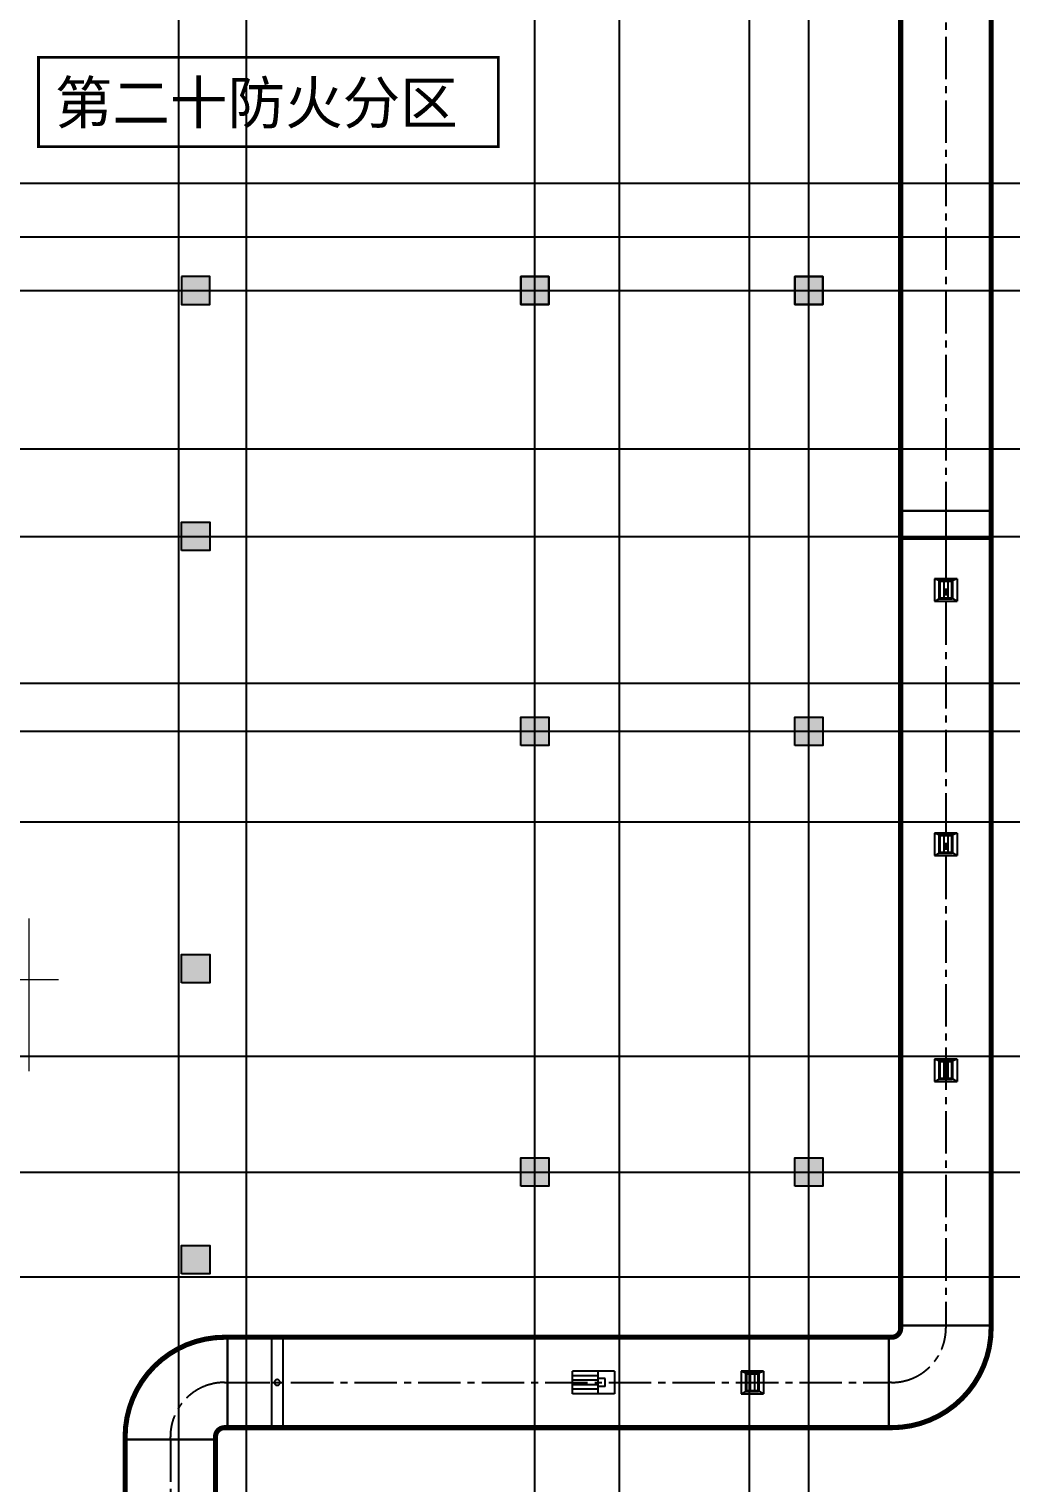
# Model space of a CAD drawing. Extents: x 369444 to 684549, y -549309 to 575337.
# Drawn here: x 526674 to 544050, y 147207 to 172933 of the extents above; entities that cross this region are included whole.
import ezdxf

# ---------------------------------------------------------------- set-up
doc = ezdxf.new("R2010")
doc.units = 0
doc.header["$LTSCALE"] = 1000
doc.header["$MEASUREMENT"] = 0
doc.linetypes.add('CENTER2', pattern=[1.125, 0.75, -0.125, 0.125, -0.125])
doc.linetypes.add('DOTE', pattern=[2.42, 2, -0.2, 0.02, -0.2])
for name, color, linetype in [('COLUMN', 9, 'Continuous'), ('DOTE', 1, 'Continuous'), ('DUCT-排烟中心线', 5, 'CENTER2'), ('DUCT-排烟法兰', 4, 'Continuous'), ('DUCT-排烟管', 2, 'Continuous'), ('DUCT-排烟管端线', 4, 'Continuous'), ('DUCT-排烟阀门', 7, 'Continuous'), ('PKPM_WPJ', 7, 'Continuous'), ('防火分区线', 7, 'Continuous'), ('风管标注', 3, 'Continuous')]:
    doc.layers.add(name, color=color, linetype=linetype)
doc.layers.add('DOTE2', color=122, linetype='DOTE', lineweight=9)
doc.layers.add('门虚线', color=2, linetype='Continuous', lineweight=18)
doc.styles.add('-黑体', font='simhei.ttf')

# ---------------------------------------------------------------- blocks, each defined once
blk = doc.blocks.new('column500')
h = blk.add_hatch(color=0)
h.dxf.hatch_style = 1
h.paths.add_polyline_path([(-216381, -381440), (-215881, -381440), (-215881, -380940), (-216381, -380940)])
at = {"color": 0}
blk.add_lwpolyline([(-216381, -381440), (-215881, -381440), (-215881, -380940), (-216381, -380940)], close=True, dxfattribs=at)
blk = doc.blocks.new('N-风管')
at = {"color": 0}
for p, q in [((38489378744.553261, 3905257640.599788, 2600), (38489378655.664383, 3905257680.599788, 2600)), ((38489378655.664383, 3905257680.599788, 2600), (38489378655.664383, 3905257280.599788, 2600)), ((38489379055.664383, 3905257680.599788, 2600), (38489378655.664383, 3905257680.599788, 2600)), ((38489378818.627327, 3905257640.599788, 2600), (38489378818.627327, 3905257328.599788, 2600)), ((38489378892.701424, 3905257640.599788, 2600), (38489378892.701424, 3905257328.599788, 2600)), ((38489379055.664383, 3905257680.599788, 2600), (38489378966.77549, 3905257640.599788, 2600)), ((38489378655.664383, 3905257280.599788, 2600), (38489378744.553261, 3905257328.599788, 2600)), ((38489378655.664383, 3905257280.599788, 2600), (38489379055.664383, 3905257280.599788, 2600)), ((38489379055.664383, 3905257280.599788, 2600), (38489378966.77549, 3905257328.599788, 2600)), ((38489378744.553261, 3905253140.599788, 2600), (38489378655.664383, 3905253180.599788, 2600)), ((38489378655.664383, 3905253180.599788, 2600), (38489378655.664383, 3905252780.599788, 2600)), ((38489379055.664383, 3905253180.599788, 2600), (38489378655.664383, 3905253180.599788, 2600)), ((38489378818.627327, 3905253140.599788, 2600), (38489378818.627327, 3905252828.599788, 2600)), ((38489378892.701424, 3905253140.599788, 2600), (38489378892.701424, 3905252828.599788, 2600)), ((38489379055.664383, 3905253180.599788, 2600), (38489378966.77549, 3905253140.599788, 2600)), ((38489378655.664383, 3905252780.599788, 2600), (38489378744.553261, 3905252828.599788, 2600)), ((38489379055.664383, 3905252780.599788, 2600), (38489378966.77549, 3905252828.599788, 2600)), ((38489378655.664383, 3905252780.599788, 2600), (38489379055.664383, 3905252780.599788, 2600)), ((38489378744.553261, 3905249141.099788, 2600), (38489378655.664383, 3905249181.099788, 2600)), ((38489378655.664383, 3905249181.099788, 2600), (38489378655.664383, 3905248781.099788, 2600)), ((38489379055.664383, 3905249181.099788, 2600), (38489378655.664383, 3905249181.099788, 2600)), ((38489378818.627327, 3905249141.099788, 2600), (38489378818.627327, 3905248829.099788, 2600)), ((38489378892.701424, 3905249141.099788, 2600), (38489378892.701424, 3905248829.099788, 2600)), ((38489379055.664383, 3905249181.099788, 2600), (38489378966.77549, 3905249141.099788, 2600)), ((38489378655.664383, 3905248781.099788, 2600), (38489378744.553261, 3905248829.099788, 2600)), ((38489378655.664383, 3905248781.099788, 2600), (38489379055.664383, 3905248781.099788, 2600)), ((38489379055.664383, 3905248781.099788, 2600), (38489378966.77549, 3905248829.099788, 2600)), ((38489372247.127274, 3905243258.5, 2600.00001), (38489372247.127274, 3905243658.5, 2600.00001)), ((38489372703.138657, 3905243258.5, 2600.00001), (38489372703.138657, 3905243658.5, 2600.00001)), ((38489372988.127274, 3905243658.5, 2600.00001), (38489372988.127274, 3905243258.5, 2600.00001)), ((38489375319.071709, 3905243618.5, 2600), (38489375230.182823, 3905243658.5, 2600)), ((38489375230.182823, 3905243658.5, 2600), (38489375230.182823, 3905243258.5, 2600)), ((38489375630.182823, 3905243658.5, 2600), (38489375230.182823, 3905243658.5, 2600)), ((38489375393.145782, 3905243618.5, 2600), (38489375393.145782, 3905243306.5, 2600)), ((38489375467.219856, 3905243618.5, 2600), (38489375467.219856, 3905243306.5, 2600)), ((38489375630.182823, 3905243658.5, 2600), (38489375541.293938, 3905243618.5, 2600)), ((38489372823.921669, 3905243386.5, 2600.00001), (38489372703.138657, 3905243386.5, 2600.00001)), ((38489372823.921669, 3905243386.5, 2600.00001), (38489372823.921669, 3905243530.5, 2600.00001)), ((38489375230.182823, 3905243258.5, 2600), (38489375319.071709, 3905243306.5, 2600)), ((38489375630.182823, 3905243258.5, 2600), (38489375541.293938, 3905243306.5, 2600)), ((38489372988.127274, 3905243258.5, 2600.00001), (38489372247.127274, 3905243258.5, 2600.00001)), ((38489375230.182823, 3905243258.5, 2600), (38489375630.182823, 3905243258.5, 2600))]:
    blk.add_line(p, q, dxfattribs=at)
at = {"color": 0, "lineweight": 40}
for p, q in [((38489378966.77549, 3905257640.599788, 2600), (38489378744.553261, 3905257640.599788, 2600)), ((38489378744.553261, 3905257328.599788, 2600), (38489378744.553261, 3905257640.599788, 2600)), ((38489378966.77549, 3905257328.599788, 2600), (38489378966.77549, 3905257640.599788, 2600)), ((38489378744.553261, 3905257328.599788, 2600), (38489378966.77549, 3905257328.599788, 2600)), ((38489378966.77549, 3905253140.599788, 2600), (38489378744.553261, 3905253140.599788, 2600)), ((38489378744.553261, 3905252828.599788, 2600), (38489378744.553261, 3905253140.599788, 2600)), ((38489378966.77549, 3905252828.599788, 2600), (38489378966.77549, 3905253140.599788, 2600)), ((38489378744.553261, 3905252828.599788, 2600), (38489378966.77549, 3905252828.599788, 2600)), ((38489378966.77549, 3905249141.099788, 2600), (38489378744.553261, 3905249141.099788, 2600)), ((38489378744.553261, 3905248829.099788, 2600), (38489378744.553261, 3905249141.099788, 2600)), ((38489378966.77549, 3905248829.099788, 2600), (38489378966.77549, 3905249141.099788, 2600)), ((38489378744.553261, 3905248829.099788, 2600), (38489378966.77549, 3905248829.099788, 2600)), ((38489375541.293938, 3905243618.5, 2600), (38489375319.071709, 3905243618.5, 2600)), ((38489375319.071709, 3905243306.5, 2600), (38489375319.071709, 3905243618.5, 2600)), ((38489375541.293938, 3905243306.5, 2600), (38489375541.293938, 3905243618.5, 2600)), ((38489375319.071709, 3905243306.5, 2600), (38489375541.293938, 3905243306.5, 2600))]:
    blk.add_line(p, q, dxfattribs=at)
at = {"color": 0, "linetype": 'Continuous'}
for p, q in [((38489379055.664383, 3905257680.599788, 2600), (38489379055.664383, 3905257280.599788, 2600)), ((38489379055.664383, 3905253180.599788, 2600), (38489379055.664383, 3905252780.599788, 2600)), ((38489379055.664383, 3905249181.099788, 2600), (38489379055.664383, 3905248781.099788, 2600)), ((38489372988.127274, 3905243658.5, 2600.00001), (38489372247.127274, 3905243658.5, 2600.00001)), ((38489372703.138657, 3905243578.5, 2600.00001), (38489372247.127274, 3905243578.5, 2600.00001)), ((38489375630.182823, 3905243658.5, 2600), (38489375630.182823, 3905243258.5, 2600)), ((38489372703.138657, 3905243498.5, 2600.00001), (38489372247.127274, 3905243498.5, 2600.00001)), ((38489372703.138657, 3905243418.5, 2600.00001), (38489372247.127274, 3905243418.5, 2600.00001)), ((38489372703.138657, 3905243338.5, 2600.00001), (38489372247.127274, 3905243338.5, 2600.00001)), ((38489372823.921669, 3905243530.5, 2600.00001), (38489372703.138657, 3905243530.5, 2600.00001))]:
    blk.add_line(p, q, dxfattribs=at)
at = {"layer": 'DUCT-排烟中心线', "color": 0}
for p, q in [((38489378855.664383, 3905270645.16897), (38489378855.664383, 3905258884.331401)), ((38489378855.664383, 3905258884.131401), (38489378855.664383, 3905258384.131401)), ((38489378855.664383, 3905258383.931401), (38489378855.664383, 3905244468.7)), ((38489378855.664383, 3905244468.5), (38489378855.664383, 3905244418.5)), ((38489366090.576477, 3905243458.5), (38489366140.576477, 3905243458.5)), ((38489366140.776482, 3905243458.5), (38489377845.464378, 3905243458.5)), ((38489377895.664383, 3905243458.5), (38489377845.664383, 3905243458.5)), ((38489365130.576477, 3905242448.5), (38489365130.576477, 3905242498.5)), ((38489365130.576477, 3905242448.3), (38489365130.576477, 3905222740.815687))]:
    blk.add_line(p, q, dxfattribs=at)
for centre, start, end in [((38489377895.664383, 3905244418.5), 270, 359.9999999715), ((38489366090.576477, 3905242498.5), 90, 179.9999999715)]:
    blk.add_arc(centre, 960, start, end, dxfattribs=at)
at = {"layer": 'DUCT-排烟法兰', "color": 0}
for p, q in [((38489379695.664383, 3905258884.231401), (38489378015.664383, 3905258884.231401)), ((38489378015.664383, 3905258384.031401), (38489379695.664383, 3905258384.031401)), ((38489379695.664383, 3905244468.6), (38489378015.664383, 3905244468.6)), ((38489366140.676483, 3905242618.5), (38489366140.676483, 3905244298.5)), ((38489366921.520432, 3905244298.5), (38489366921.520432, 3905242618.5)), ((38489367121.720428, 3905244298.500004), (38489367121.720428, 3905242618.500004)), ((38489377845.564377, 3905244298.5), (38489377845.564377, 3905242618.5)), ((38489364290.576477, 3905242448.4), (38489365970.576477, 3905242448.4))]:
    blk.add_line(p, q, dxfattribs=at)
at = {"layer": 'DUCT-排烟管', "color": 0, "const_width": 90}
for points in [[(38489378055.664383, 3905270645.16897), (38489378055.664383, 3905258884.331401)], [(38489379655.664383, 3905258884.331401), (38489379655.664383, 3905270645.16897)], [(38489378055.664383, 3905258884.131401), (38489378055.664383, 3905258384.131401)], [(38489379655.664383, 3905258884.131401), (38489379655.664383, 3905258384.131401)], [(38489378055.664383, 3905258383.931401), (38489378055.664383, 3905244468.7)], [(38489379655.664383, 3905244468.7), (38489379655.664383, 3905258383.931401)], [(38489378055.664383, 3905244418.5), (38489378055.664383, 3905244468.5)], [(38489379655.664383, 3905244468.5), (38489379655.664383, 3905244418.5)], [(38489366090.576477, 3905244258.5), (38489366140.576477, 3905244258.5)], [(38489377845.464378, 3905244258.5), (38489366140.776482, 3905244258.5)], [(38489366921.620407, 3905244258.500003), (38489367121.620407, 3905244258.500008)], [(38489377845.664383, 3905244258.5), (38489377895.664383, 3905244258.5)], [(38489364330.576477, 3905242448.5), (38489364330.576477, 3905242498.5)], [(38489365930.576477, 3905242498.5), (38489365930.576477, 3905242448.5)], [(38489366140.576477, 3905242658.5), (38489366090.576477, 3905242658.5)], [(38489366140.776482, 3905242658.5), (38489377845.464378, 3905242658.5)], [(38489367121.620453, 3905242658.500008), (38489366921.620453, 3905242658.500003)], [(38489377895.664383, 3905242658.5), (38489377845.664383, 3905242658.5)], [(38489364330.576477, 3905242448.3), (38489364330.576477, 3905222740.815687)], [(38489365930.576477, 3905222740.815687), (38489365930.576477, 3905242448.3)]]:
    blk.add_lwpolyline(points, dxfattribs=at)
at = {"layer": 'DUCT-排烟管', "color": 0, "extrusion": (0, 0, -1), "const_width": 90}
for points in [[(-38489379655.664383, 3905244418.5, 0.4142135623), (-38489377895.664383, 3905242658.5)], [(-38489378055.664383, 3905244418.5, 0.4142135624), (-38489377895.664383, 3905244258.5)], [(-38489364330.576477, 3905242498.5, 0.4142135623), (-38489366090.576477, 3905244258.5)], [(-38489365930.576477, 3905242498.5, 0.4142135624), (-38489366090.576477, 3905242658.5)]]:
    blk.add_lwpolyline(points, format="xyb", dxfattribs=at)
at = {"layer": 'DUCT-排烟管端线', "color": 0}
for p, q in [((38489378055.664383, 3905258884.331401), (38489379655.664383, 3905258884.331401)), ((38489379655.664383, 3905258884.131401), (38489378055.664383, 3905258884.131401)), ((38489378055.664383, 3905258384.131401), (38489379655.664383, 3905258384.131401)), ((38489379655.664383, 3905258383.931401), (38489378055.664383, 3905258383.931401)), ((38489378055.664383, 3905244468.7), (38489379655.664383, 3905244468.7)), ((38489379655.664383, 3905244468.5), (38489378055.664383, 3905244468.5)), ((38489366140.576477, 3905244258.5), (38489366140.576477, 3905242658.5)), ((38489366140.776482, 3905244258.5), (38489366140.776482, 3905242658.5)), ((38489366921.620407, 3905244258.500003), (38489366921.620453, 3905242658.500003)), ((38489367121.620407, 3905244258.500008), (38489367121.620453, 3905242658.500008)), ((38489377845.464378, 3905242658.5), (38489377845.464378, 3905244258.5)), ((38489377845.664383, 3905242658.5), (38489377845.664383, 3905244258.5)), ((38489364330.576477, 3905242448.5), (38489365930.576477, 3905242448.5)), ((38489365930.576477, 3905242448.3), (38489364330.576477, 3905242448.3))]:
    blk.add_line(p, q, dxfattribs=at)
at = {"layer": 'DUCT-排烟阀门', "color": 0}
for p, q in [((38489366934.12043, 3905243458.500003), (38489367109.12043, 3905243458.500007)), ((38489366972.014687, 3905243464.766666), (38489366971.62043, 3905243458.500004)), ((38489366971.62043, 3905243458.500004), (38489366972.014687, 3905243452.233343)), ((38489366973.191269, 3905243470.934499), (38489366972.014687, 3905243464.766666)), ((38489366972.014687, 3905243452.233343), (38489366973.191269, 3905243446.06551)), ((38489366975.131607, 3905243476.906232), (38489366973.191269, 3905243470.934499)), ((38489366973.191269, 3905243446.06551), (38489366975.131607, 3905243440.093777)), ((38489366977.805099, 3905243482.587688), (38489366975.131607, 3905243476.906232)), ((38489366975.131607, 3905243440.093777), (38489366977.805092, 3905243434.412321)), ((38489366977.805092, 3905243434.412321), (38489366981.169579, 3905243429.110742)), ((38489366981.169579, 3905243487.889267), (38489366977.805099, 3905243482.587688)), ((38489366985.171997, 3905243492.72736), (38489366981.169579, 3905243487.889267)), ((38489366981.169579, 3905243429.110742), (38489366985.171997, 3905243424.272649)), ((38489366989.749229, 3905243497.025667), (38489366985.171997, 3905243492.72736)), ((38489366985.171997, 3905243424.272649), (38489366989.749229, 3905243419.974342)), ((38489366994.829086, 3905243500.716401), (38489366989.749229, 3905243497.025667)), ((38489366989.749229, 3905243419.974342), (38489366994.829086, 3905243416.283608)), ((38489367000.331467, 3905243503.741357), (38489366994.829086, 3905243500.716401)), ((38489366994.829086, 3905243416.283608), (38489367000.331467, 3905243413.258652)), ((38489367006.169579, 3905243506.052831), (38489367000.331467, 3905243503.741357)), ((38489367000.331467, 3905243413.258652), (38489367006.169579, 3905243410.947179)), ((38489367012.251373, 3905243507.614367), (38489367006.169579, 3905243506.052831)), ((38489367006.169579, 3905243410.947179), (38489367012.251373, 3905243409.385643)), ((38489367018.480904, 3905243508.401341), (38489367012.251373, 3905243507.614367)), ((38489367012.251373, 3905243409.385643), (38489367018.480904, 3905243408.598669)), ((38489367024.759956, 3905243508.401342), (38489367018.480904, 3905243508.401341)), ((38489367018.480904, 3905243408.598669), (38489367024.759956, 3905243408.598669)), ((38489367030.989487, 3905243507.614368), (38489367024.759956, 3905243508.401342)), ((38489367024.759956, 3905243408.598669), (38489367030.989487, 3905243409.385643)), ((38489367037.071281, 3905243506.052831), (38489367030.989487, 3905243507.614368)), ((38489367030.989487, 3905243409.385643), (38489367037.071281, 3905243410.94718)), ((38489367042.909393, 3905243503.741358), (38489367037.071281, 3905243506.052831)), ((38489367037.071281, 3905243410.94718), (38489367042.909393, 3905243413.258653)), ((38489367048.411774, 3905243500.716402), (38489367042.909393, 3905243503.741358)), ((38489367042.909393, 3905243413.258653), (38489367048.411774, 3905243416.283609)), ((38489367053.491631, 3905243497.025668), (38489367048.411774, 3905243500.716402)), ((38489367048.411774, 3905243416.283609), (38489367053.491631, 3905243419.974344)), ((38489367058.068863, 3905243492.727361), (38489367053.491631, 3905243497.025668)), ((38489367053.491631, 3905243419.974344), (38489367058.068863, 3905243424.272651)), ((38489367062.071281, 3905243487.889268), (38489367058.068863, 3905243492.727361)), ((38489367058.068863, 3905243424.272651), (38489367062.071281, 3905243429.110744)), ((38489367065.435768, 3905243482.58769), (38489367062.071281, 3905243487.889268)), ((38489367062.071281, 3905243429.110744), (38489367065.43576, 3905243434.412323)), ((38489367065.43576, 3905243434.412323), (38489367068.109253, 3905243440.093779)), ((38489367068.109253, 3905243476.906234), (38489367065.435768, 3905243482.58769)), ((38489367070.049591, 3905243470.934501), (38489367068.109253, 3905243476.906234)), ((38489367068.109253, 3905243440.093779), (38489367070.049591, 3905243446.065512)), ((38489367071.226173, 3905243464.766668), (38489367070.049591, 3905243470.934501)), ((38489367070.049591, 3905243446.065512), (38489367071.226173, 3905243452.233345)), ((38489367071.62043, 3905243458.500006), (38489367071.226173, 3905243464.766668)), ((38489367071.226173, 3905243452.233345), (38489367071.62043, 3905243458.500006))]:
    blk.add_line(p, q, dxfattribs=at)
blk = doc.blocks.new('8#梁图')
at = {"layer": '门虚线', "color": 0, "linetype": 'Continuous', "lineweight": 18, "ltscale": 1}
blk.add_line((1128464, -75496), (1128464, -72796), dxfattribs=at)

msp = doc.modelspace()

# ---------------------------------------------------------------- linework, layer by layer
at = {"layer": 'DOTE', "color": 8}
for p, q in [((529324.5, 59364.2), (529324.5, 476704.8)), ((537124.5, 59364.2), (537124.5, 476704.8)), ((539424.5, 59364.2), (539424.5, 476704.8)), ((540474.5, 59364.2), (540474.5, 476704.8)), ((530524.5, 59364.2), (530524.5, 261807)), ((535624.5, 59364.2), (535624.5, 261807))]:
    msp.add_line(p, q, dxfattribs=at)
at = {"layer": 'DOTE', "color": 8, "lineweight": -2}
for p, q in [((377844.4, 170207), (624570.9, 170207)), ((377844.4, 169257), (624570.9, 169257)), ((377844.4, 168307), (624570.9, 168307)), ((377844.4, 165507), (624570.9, 165507)), ((377844.4, 163957), (624570.9, 163957)), ((377844.4, 161357), (624570.9, 161357)), ((377844.4, 160507), (624570.9, 160507)), ((377844.4, 158907), (624570.9, 158907)), ((377844.4, 154757), (624570.9, 154757)), ((377844.4, 152707), (624570.9, 152707)), ((377844.4, 150857), (624570.9, 150857))]:
    msp.add_line(p, q, dxfattribs=at)
at = {"layer": 'DOTE2', "linetype": 'DOTE', "ltscale": 0.5}
msp.add_lwpolyline([(527197.4, 156107), (519485.4, 156107)], dxfattribs=at)
at = {"layer": '防火分区线', "color": 3, "const_width": 50}
msp.add_lwpolyline([(534977.4, 172434.6), (526841.2, 172434.6), (526841.2, 170853.6), (534977.4, 170853.6)], close=True, dxfattribs=at)

# ---------------------------------------------------------------- block references
at = {"layer": 'COLUMN', "color": 8, "rotation": 270}
for p in [(910814.4, -47823.9), (916814.4, -47823.9), (921664.4, -47823.9)]:
    msp.add_blockref('column500', p, dxfattribs=at)
at = {"layer": 'COLUMN', "color": 8, "xscale": -1, "rotation": 270}
for p in [(916814.4, 384437.9), (921664.4, 384437.9), (910814.4, 380087.9), (916814.4, 376637.9), (921664.4, 376637.9), (910814.4, 372437.9), (916814.4, 368837.9), (921664.4, 368837.9), (910814.4, 367287.9, 96.7)]:
    msp.add_blockref('column500', p, dxfattribs=at)
at = {"layer": 'PKPM_WPJ', "color": 8}
msp.add_blockref('8#梁图', (-601789.1, 229989.7), dxfattribs=at)
at = {"layer": '风管标注', "color": 8}
msp.add_blockref('N-风管', (-38488835956.2, -3905094473.4), dxfattribs=at)

# ---------------------------------------------------------------- texts
at = {"layer": '防火分区线', "style": '-黑体'}
msp.add_text('第二十防火分区', height=746.84, dxfattribs=at).set_placement((527129.3, 171257.5))

doc.saveas('drawing.dxf')
